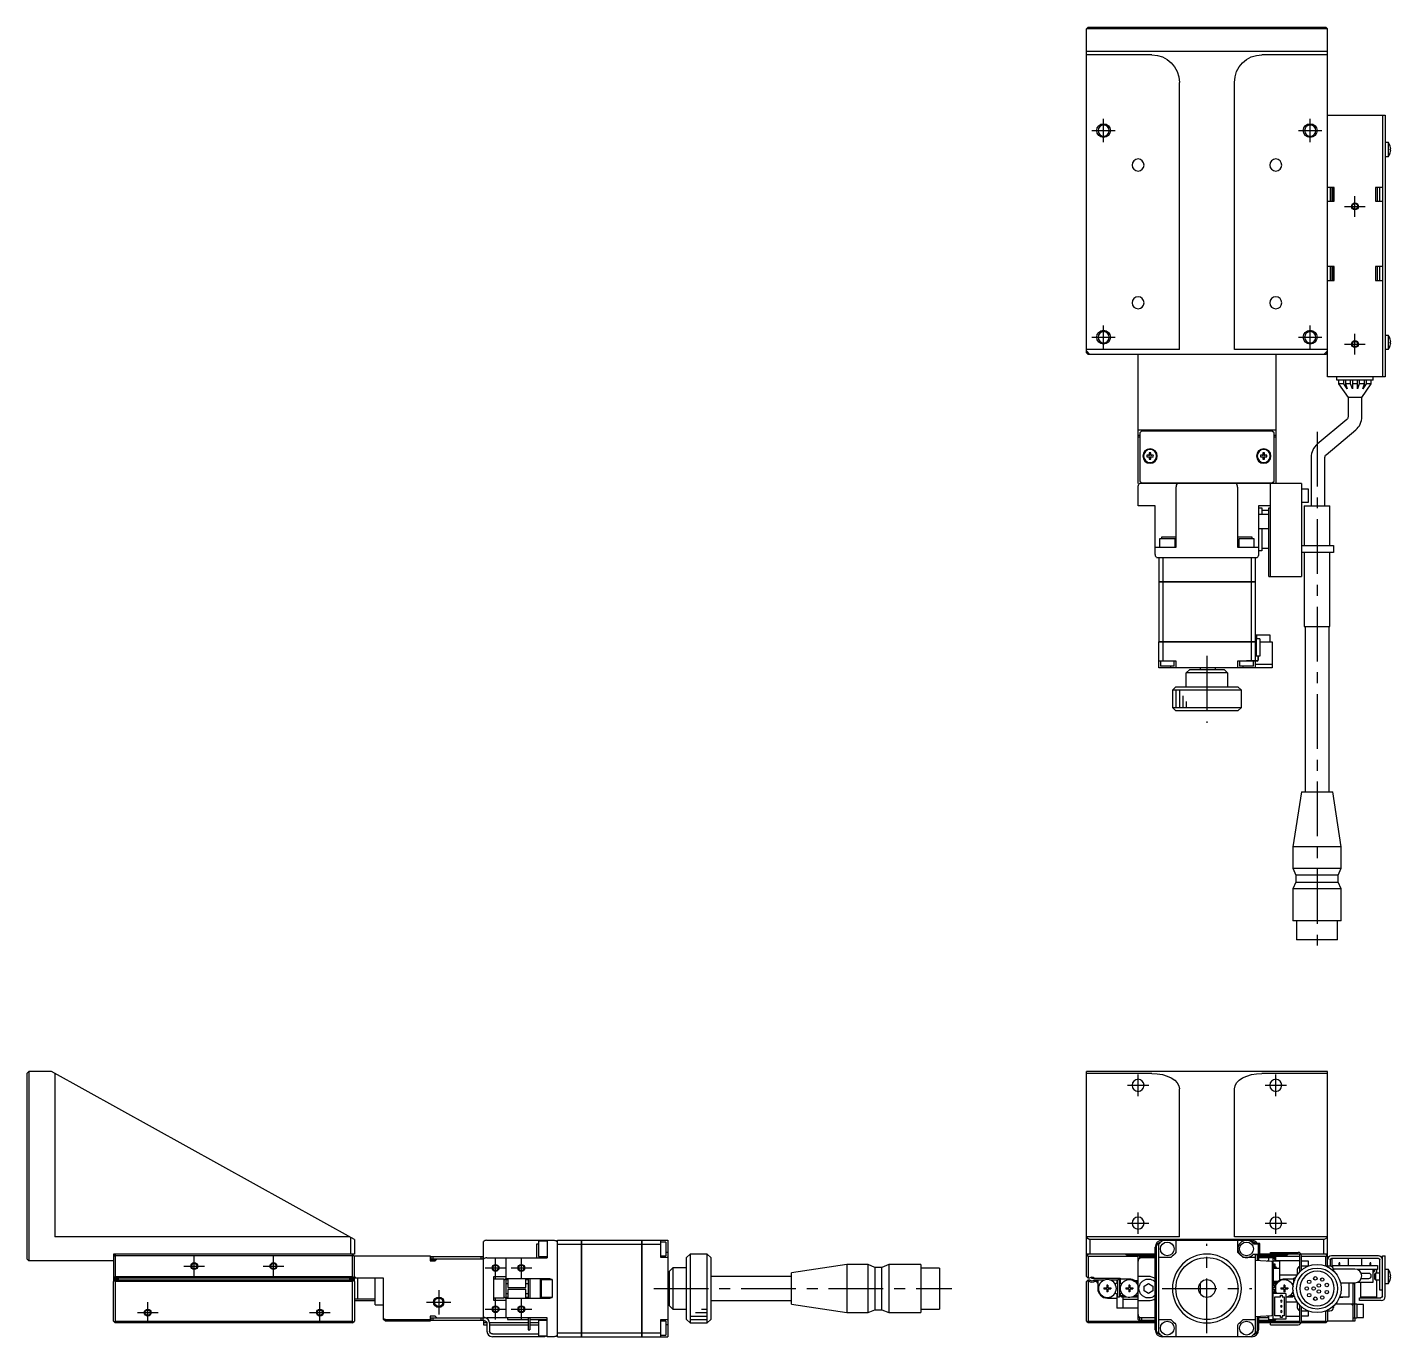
# Model space of a CAD drawing. Extents: x 0 to 822, y -8 to 699.
# Drawn here: x 0 to 396, y 318.3 to 698.5 of the extents above; entities that cross this region are included whole.
import ezdxf

# ---------------------------------------------------------------- set-up
doc = ezdxf.new("R2010")
doc.units = 0
doc.header["$LTSCALE"] = 0.5
doc.linetypes.add('CENTER', pattern=[50.8, 31.75, -6.35, 6.35, -6.35])
for name, color, linetype in [('MSM_CENTER', 1, 'CENTER'), ('MSM_CONTINUOUS', 7, 'CONTINUOUS'), ('MSM_NARROW', 5, 'CONTINUOUS')]:
    doc.layers.add(name, color=color, linetype=linetype)

msp = doc.modelspace()

# ---------------------------------------------------------------- linework, layer by layer
at = {"layer": 'MSM_CENTER'}
for p, q in [((312.62, 665.13), (312.62, 671.93)), ((372.62, 665.13), (372.62, 671.93)), ((309.22, 668.53), (316.02, 668.53)), ((369.22, 668.53), (376.02, 668.53)), ((385.62, 643.53), (385.62, 649.53)), ((382.62, 646.53), (388.62, 646.53)), ((312.62, 605.13), (312.62, 611.93)), ((372.62, 605.13), (372.62, 611.93)), ((309.22, 608.53), (316.02, 608.53)), ((369.22, 608.53), (376.02, 608.53)), ((382.62, 606.53), (388.62, 606.53)), ((385.62, 603.53), (385.62, 609.53)), ((374.62, 581.08), (374.62, 429.98)), ((342.62, 516.03), (342.62, 496.53)), ((322.62, 388.19), (322.62, 394.39)), ((362.62, 388.19), (362.62, 394.39)), ((319.52, 391.29), (325.72, 391.29)), ((359.52, 391.29), (365.72, 391.29)), ((322.62, 348.19), (322.62, 354.39)), ((362.62, 348.19), (362.62, 354.39)), ((319.52, 351.29), (325.72, 351.29)), ((359.52, 351.29), (365.72, 351.29)), ((342.62, 319.29), (342.62, 345.29)), ((48.5, 335.79), (48.5, 341.79)), ((71.5, 335.79), (71.5, 341.79)), ((136, 335.29), (136, 341.29)), ((143.5, 335.29), (143.5, 341.29)), ((45.5, 338.79), (51.5, 338.79)), ((68.5, 338.79), (74.5, 338.79)), ((133, 338.29), (139, 338.29)), ((140.5, 338.29), (146.5, 338.29)), ((119.5, 331.79), (119.5, 324.79)), ((136, 323.29), (136, 329.29)), ((143.5, 323.29), (143.5, 329.29)), ((181.95, 332.29), (268.55, 332.29)), ((329.62, 332.29), (355.62, 332.29)), ((32, 325.29), (38, 325.29)), ((35, 322.29), (35, 328.29)), ((82, 325.29), (88, 325.29)), ((85, 322.29), (85, 328.29)), ((116, 328.29), (123, 328.29)), ((133, 326.29), (139, 326.29)), ((140.5, 326.29), (146.5, 326.29))]:
    msp.add_line(p, q, dxfattribs=at)
at = {"layer": 'MSM_CONTINUOUS'}
for p, q in [((308.12, 698.53), (307.62, 698.03)), ((377.62, 698.03), (307.62, 698.03)), ((307.62, 604.03), (307.62, 698.03)), ((308.12, 698.53), (377.12, 698.53)), ((377.12, 698.53), (377.62, 698.03)), ((377.62, 597.03), (377.62, 698.03)), ((377.62, 691.53), (307.62, 691.53)), ((326.62, 690.53), (307.62, 690.53)), ((377.62, 690.53), (358.62, 690.53)), ((334.62, 604.93), (334.62, 682.53)), ((350.62, 604.93), (350.62, 682.53)), ((377.62, 673.03), (394.42, 673.03)), ((393.62, 673.03), (393.62, 597.03)), ((394.42, 673.03), (394.42, 597.03)), ((395.32, 665.03), (394.42, 665.03)), ((395.32, 661.03), (395.32, 665.03)), ((395.88, 663.96), (395.88, 663.98)), ((395.88, 663.23), (396.01, 663.23)), ((395.88, 662.83), (395.88, 663.23)), ((396.01, 662.83), (395.88, 662.83)), ((395.88, 662.08), (395.88, 662.1)), ((394.42, 661.03), (395.32, 661.03)), ((379.62, 652.03), (377.62, 652.03)), ((378.42, 652.03), (378.42, 651.08)), ((378.42, 651.08), (378.42, 648.03)), ((378.92, 652.03), (378.92, 648.03)), ((379.12, 652.03), (379.12, 648.03)), ((379.62, 648.03), (379.62, 652.03)), ((393.62, 652.03), (391.62, 652.03)), ((391.62, 652.03), (391.62, 648.03)), ((392.12, 648.03), (392.12, 652.03)), ((392.82, 648.03), (392.82, 652.03)), ((377.62, 648.03), (379.62, 648.03)), ((391.62, 648.03), (393.62, 648.03)), ((379.62, 629.03), (377.62, 629.03)), ((378.42, 629.03), (378.42, 628.08)), ((378.42, 628.08), (378.42, 625.03)), ((378.92, 629.03), (378.92, 625.03)), ((379.12, 629.03), (379.12, 625.03)), ((379.62, 625.03), (379.62, 629.03)), ((393.62, 629.03), (391.62, 629.03)), ((391.62, 629.03), (391.62, 625.03)), ((392.12, 625.03), (392.12, 629.03)), ((392.82, 625.03), (392.82, 629.03)), ((377.62, 625.03), (379.62, 625.03)), ((391.62, 625.03), (393.62, 625.03)), ((395.32, 609.03), (394.42, 609.03)), ((395.32, 605.03), (395.32, 609.03)), ((395.88, 607.96), (395.88, 607.98)), ((395.88, 607.23), (396.01, 607.23)), ((395.88, 606.83), (395.88, 607.23)), ((396.01, 606.83), (395.88, 606.83)), ((395.88, 606.08), (395.88, 606.1)), ((334.62, 604.93), (307.62, 604.93)), ((307.62, 604.53), (308.62, 603.53)), ((307.77, 603.88), (307.62, 604.03)), ((307.77, 603.88), (308.02, 604.13)), ((308.12, 603.53), (307.77, 603.88)), ((377.12, 603.53), (308.12, 603.53)), ((322.62, 566.03), (322.62, 603.53)), ((377.62, 604.93), (350.62, 604.93)), ((362.62, 603.53), (362.62, 566.03)), ((376.62, 603.53), (377.62, 604.53)), ((377.47, 603.88), (377.12, 603.53)), ((377.22, 604.13), (377.47, 603.88)), ((377.62, 604.03), (377.47, 603.88)), ((394.42, 605.03), (395.32, 605.03)), ((394.42, 597.03), (377.62, 597.03)), ((380.37, 596.03), (380.37, 597.03)), ((390.87, 596.03), (380.37, 596.03)), ((380.87, 596.03), (380.87, 595.03)), ((380.87, 595.03), (383.62, 591.03)), ((382.37, 595.03), (380.87, 595.03)), ((382.37, 595.03), (382.37, 596.03)), ((383.37, 593.57), (382.37, 595.03)), ((382.87, 596.03), (382.87, 595.03)), ((382.87, 595.03), (383.37, 593.57)), ((384.37, 595.03), (382.87, 595.03)), ((384.37, 595.03), (384.37, 596.03)), ((384.87, 593.57), (384.37, 595.03)), ((384.87, 596.03), (384.87, 593.57)), ((386.37, 595.03), (384.87, 595.03)), ((386.37, 593.57), (386.37, 596.03)), ((386.87, 595.03), (386.37, 593.57)), ((386.87, 596.03), (386.87, 595.03)), ((388.37, 595.03), (386.87, 595.03)), ((387.62, 591.03), (390.37, 595.03)), ((387.87, 593.57), (388.37, 595.03)), ((388.87, 595.03), (387.87, 593.57)), ((388.37, 595.03), (388.37, 596.03)), ((388.87, 596.03), (388.87, 595.03)), ((390.37, 595.03), (388.87, 595.03)), ((390.37, 595.03), (390.37, 596.03)), ((390.87, 596.03), (390.87, 597.03)), ((383.62, 591.03), (383.62, 585.43)), ((387.62, 591.03), (383.62, 591.03)), ((387.62, 585.43), (387.62, 591.03)), ((383.27, 584.66), (374.68, 577.46)), ((362.62, 581.53), (322.62, 581.53)), ((323.12, 580.03), (322.62, 580.03)), ((323.12, 579.53), (322.62, 579.53)), ((323.62, 581.23), (323.12, 580.73)), ((323.12, 580.73), (323.12, 566.73)), ((361.62, 581.23), (323.62, 581.23)), ((328.12, 581.23), (328.12, 581.53)), ((328.87, 581.53), (328.87, 581.23)), ((334.37, 581.23), (334.37, 581.53)), ((337.82, 581.53), (337.62, 581.33)), ((347.62, 581.33), (337.62, 581.33)), ((337.62, 581.33), (337.62, 581.23)), ((347.62, 581.33), (347.42, 581.53)), ((347.62, 581.23), (347.62, 581.33)), ((350.87, 581.53), (350.87, 581.23)), ((356.37, 581.23), (356.37, 581.53)), ((357.12, 581.53), (357.12, 581.23)), ((362.12, 580.73), (361.62, 581.23)), ((362.12, 566.73), (362.12, 580.73)), ((362.62, 580.03), (362.12, 580.03)), ((362.62, 579.53), (362.12, 579.53)), ((377.26, 574.4), (385.84, 581.6)), ((325.88, 574.27), (325.2, 574.27)), ((325.88, 574.95), (325.88, 574.27)), ((326.36, 574.27), (326.36, 574.95)), ((327.04, 574.27), (326.36, 574.27)), ((358.88, 574.27), (358.2, 574.27)), ((358.88, 574.95), (358.88, 574.27)), ((359.36, 574.27), (359.36, 574.95)), ((360.04, 574.27), (359.36, 574.27)), ((325.2, 573.79), (325.88, 573.79)), ((325.88, 573.79), (325.88, 573.11)), ((326.36, 573.11), (326.36, 573.79)), ((326.36, 573.79), (327.04, 573.79)), ((358.2, 573.79), (358.88, 573.79)), ((358.88, 573.79), (358.88, 573.11)), ((359.36, 573.11), (359.36, 573.79)), ((359.36, 573.79), (360.04, 573.79)), ((372.9, 573.63), (372.9, 559.53)), ((376.9, 559.53), (376.9, 573.63)), ((323.12, 566.73), (323.62, 566.23)), ((361.62, 566.23), (362.12, 566.73)), ((322.62, 559.53), (322.62, 565.03)), ((370.12, 566.03), (323, 566.03)), ((323.62, 566.23), (361.62, 566.23)), ((328.12, 566.23), (328.12, 566.03)), ((332.62, 566.23), (332.62, 566.03)), ((333.62, 566.23), (333.62, 566.03)), ((333.72, 547.53), (333.72, 565.03)), ((335.12, 566.23), (335.12, 566.03)), ((350.12, 566.03), (350.12, 566.23)), ((351.52, 565.03), (351.52, 547.53)), ((351.62, 566.23), (351.62, 566.03)), ((352.62, 566.03), (352.62, 566.23)), ((357.12, 566.03), (357.12, 566.23)), ((361.12, 539.03), (361.12, 566.03)), ((370.12, 566.03), (370.12, 539.03)), ((372.12, 564.43), (370.12, 564.43)), ((372.12, 560.63), (372.12, 564.43)), ((327.62, 559.53), (322.62, 559.53)), ((327.62, 545.53), (327.62, 559.53)), ((357.62, 559.53), (357.62, 545.53)), ((361.12, 559.53), (357.62, 559.53)), ((357.62, 559.03), (358.62, 559.03)), ((358.62, 559.03), (358.62, 557.03)), ((360.62, 539.03), (360.62, 559.03)), ((360.62, 559.03), (361.12, 559.03)), ((370.12, 560.63), (372.12, 560.63)), ((370.87, 559.53), (370.87, 548.03)), ((370.87, 559.53), (378.37, 559.53)), ((378.37, 548.03), (378.37, 559.53)), ((360.62, 557.03), (357.62, 557.03)), ((358.62, 558.28), (360.62, 558.28)), ((329.54, 550.03), (329.54, 550.53)), ((329.54, 550.53), (333.72, 550.53)), ((351.52, 550.53), (355.7, 550.53)), ((355.7, 550.53), (355.7, 550.03)), ((357.62, 553.03), (360.62, 553.03)), ((358.62, 553.03), (358.62, 546.53)), ((327.62, 547.53), (333.72, 547.53)), ((333.37, 550.03), (328.87, 550.03)), ((328.87, 550.03), (328.87, 547.53)), ((333.37, 547.53), (333.37, 550.03)), ((351.52, 547.53), (357.62, 547.53)), ((356.37, 550.03), (351.87, 550.03)), ((351.87, 550.03), (351.87, 547.53)), ((356.37, 547.53), (356.37, 550.03)), ((358.62, 546.53), (357.62, 546.53)), ((358.62, 547.28), (360.62, 547.28)), ((370.12, 548.03), (379.37, 548.03)), ((379.37, 548.03), (379.37, 546.03)), ((328, 544.53), (357.24, 544.53)), ((328.62, 544.53), (328.62, 537.54)), ((329.78, 544.53), (329.78, 537.54)), ((355.47, 544.53), (355.47, 537.54)), ((356.62, 544.53), (356.62, 537.54)), ((379.37, 546.03), (370.12, 546.03)), ((370.87, 546.03), (370.87, 524.53)), ((378.37, 524.53), (378.37, 546.03)), ((360.62, 539.03), (370.12, 539.03)), ((328.62, 537.54), (356.62, 537.54)), ((328.62, 537.53), (328.62, 520.04)), ((356.62, 537.53), (328.62, 537.53)), ((328.63, 537.53), (328.63, 537.54)), ((329.78, 537.53), (329.78, 537.54)), ((329.78, 537.53), (329.78, 520.04)), ((355.46, 537.53), (355.46, 537.54)), ((355.47, 537.53), (355.47, 520.04)), ((356.61, 537.53), (356.61, 537.54)), ((356.62, 537.53), (356.62, 520.04)), ((370.87, 524.53), (378.37, 524.53)), ((371.12, 524.53), (371.12, 476.53)), ((378.12, 476.53), (378.12, 524.53)), ((328.62, 520.04), (356.92, 520.04)), ((356.92, 520.03), (328.62, 520.03)), ((328.62, 512.53), (328.62, 520.03)), ((328.63, 520.03), (328.63, 520.04)), ((329.78, 520.03), (329.78, 520.04)), ((329.78, 520.03), (329.78, 514.53)), ((355.46, 520.03), (355.46, 520.04)), ((355.47, 520.03), (355.47, 514.53)), ((356.61, 520.03), (356.61, 520.04)), ((361.02, 522.03), (356.62, 522.03)), ((356.62, 520.03), (356.62, 514.53)), ((356.92, 520.93), (356.92, 515.93)), ((358.02, 520.93), (356.92, 520.93)), ((357.12, 520.93), (357.12, 522.03)), ((358.02, 520.93), (358.02, 515.93)), ((358.02, 520.04), (360.62, 520.04)), ((358.02, 520.03), (361.62, 520.03)), ((360.62, 520.04), (360.62, 520.03)), ((361.02, 520.03), (361.02, 522.03)), ((361.62, 520.03), (361.62, 513.54)), ((358.02, 515.93), (356.92, 515.93)), ((357.42, 515.93), (357.42, 514.73)), ((357.52, 515.93), (357.52, 514.73)), ((328.62, 514.53), (333.62, 514.53)), ((361.62, 512.53), (328.62, 512.53)), ((329.12, 514.53), (329.12, 513.03)), ((333.12, 513.03), (329.12, 513.03)), ((332.12, 512.53), (332.12, 513.03)), ((333.12, 513.03), (333.12, 514.53)), ((333.62, 514.53), (333.62, 512.53)), ((337.62, 512.03), (336.62, 511.03)), ((336.62, 507.03), (336.62, 511.03)), ((348.62, 511.03), (336.62, 511.03)), ((337.62, 512.03), (347.62, 512.03)), ((340.62, 512.53), (340.62, 512.03)), ((345.12, 512.03), (345.12, 512.53)), ((348.62, 511.03), (347.62, 512.03)), ((348.62, 511.03), (348.62, 507.03)), ((351.62, 514.53), (354.12, 514.53)), ((351.62, 512.53), (351.62, 514.53)), ((357.22, 514.43), (351.62, 514.43)), ((352.12, 514.43), (352.12, 513.03)), ((356.12, 513.03), (352.12, 513.03)), ((353.12, 512.53), (353.12, 513.03)), ((354.12, 514.53), (355.47, 514.53)), ((356.62, 514.53), (354.12, 514.53)), ((356.12, 513.03), (356.12, 514.53)), ((356.48, 514.53), (356.12, 514.53)), ((357.22, 514.53), (356.48, 514.53)), ((356.62, 514.43), (356.62, 512.53)), ((356.62, 513.54), (361.62, 513.54)), ((361.62, 513.53), (356.62, 513.53)), ((361.61, 513.53), (361.61, 513.54)), ((361.62, 513.53), (361.62, 512.53)), ((333.62, 507.03), (332.62, 506.03)), ((333.62, 507.03), (351.62, 507.03)), ((352.62, 506.03), (351.62, 507.03)), ((352.62, 506.03), (332.62, 506.03)), ((332.62, 506.03), (332.62, 501.03)), ((352.62, 501.03), (352.62, 506.03)), ((332.62, 501.03), (352.62, 501.03)), ((332.62, 501.03), (333.62, 500.03)), ((351.62, 500.03), (333.62, 500.03)), ((351.62, 500.03), (352.62, 501.03)), ((370.05, 476.53), (367.62, 460.53)), ((370.05, 476.53), (379.19, 476.53)), ((381.62, 460.53), (379.19, 476.53)), ((367.62, 460.53), (367.62, 454.33)), ((381.62, 460.53), (367.62, 460.53)), ((381.62, 454.33), (381.62, 460.53)), ((367.62, 454.33), (368.47, 452.33)), ((367.62, 454.33), (381.62, 454.33)), ((368.47, 452.33), (368.47, 450.33)), ((380.77, 452.33), (368.47, 452.33)), ((380.77, 452.33), (381.62, 454.33)), ((380.77, 450.33), (380.77, 452.33)), ((368.47, 450.33), (367.62, 448.33)), ((367.62, 448.33), (367.62, 439.03)), ((381.62, 448.33), (367.62, 448.33)), ((368.47, 450.33), (380.77, 450.33)), ((381.62, 448.33), (380.77, 450.33)), ((381.62, 439.03), (381.62, 448.33)), ((381.62, 439.03), (367.62, 439.03)), ((368.67, 439.03), (368.67, 433.53)), ((380.57, 433.53), (380.57, 439.03)), ((380.57, 433.53), (368.67, 433.53)), ((0, 394.79), (0.5, 395.29)), ((0, 340.79), (0, 394.79)), ((0.5, 395.29), (0.5, 340.29)), ((7, 395.29), (0.5, 395.29)), ((95, 346.51), (7, 395.29)), ((8, 394.74), (8, 347.29)), ((377.62, 395.29), (307.62, 395.29)), ((307.62, 335.79), (307.62, 395.29)), ((326.62, 394.74), (307.62, 394.74)), ((326.62, 394.74), (328.18, 394.65)), ((328.18, 394.65), (329.68, 394.4)), ((329.68, 394.4), (331.07, 393.99)), ((331.07, 393.99), (332.28, 393.44)), ((332.28, 393.44), (333.27, 392.77)), ((333.27, 392.77), (334.01, 392)), ((351.23, 392), (351.97, 392.77)), ((351.97, 392.77), (352.97, 393.44)), ((352.97, 393.44), (354.18, 393.99)), ((354.18, 393.99), (355.56, 394.4)), ((355.56, 394.4), (357.06, 394.65)), ((357.06, 394.65), (358.62, 394.74)), ((377.62, 394.74), (358.62, 394.74)), ((377.62, 338.79), (377.62, 395.29)), ((334.01, 392), (334.47, 391.17)), ((334.47, 391.17), (334.62, 390.3)), ((334.62, 347.29), (334.62, 390.3)), ((350.62, 390.3), (350.78, 391.17)), ((350.62, 347.29), (350.62, 390.3)), ((350.78, 391.17), (351.23, 392)), ((93.59, 347.29), (8, 347.29)), ((94, 342.29), (94, 347.07)), ((95, 346.51), (95, 342.29)), ((132.5, 340.81), (132.5, 345.91)), ((133.5, 346.29), (153, 346.29)), ((148, 345.24), (148.5, 345.24)), ((148, 341.19), (148, 345.24)), ((148.5, 346.04), (148.5, 341.54)), ((151, 346.04), (148.5, 346.04)), ((151, 346.29), (151, 341.19)), ((154, 346.29), (160.99, 346.29)), ((154, 318.29), (154, 346.29)), ((154, 345.14), (160.99, 345.14)), ((160.99, 318.29), (160.99, 346.29)), ((161, 346.28), (160.99, 346.28)), ((161, 345.13), (160.99, 345.13)), ((161, 346.29), (178.49, 346.29)), ((161, 346.29), (161, 318.29)), ((161, 345.14), (178.49, 345.14)), ((178.49, 318.29), (178.49, 346.29)), ((178.5, 346.28), (178.49, 346.28)), ((178.5, 345.13), (178.49, 345.13)), ((178.5, 346.29), (186, 346.29)), ((178.5, 346.29), (178.5, 318.29)), ((178.5, 345.14), (184, 345.14)), ((184, 341.29), (184, 346.29)), ((185.5, 345.79), (184, 345.79)), ((185.5, 345.79), (185.5, 341.79)), ((186, 346.29), (186, 318.29)), ((334.62, 347.29), (307.62, 347.29)), ((307.62, 347.07), (308.62, 346.51)), ((308.62, 346.51), (308.62, 342.29)), ((376.62, 346.51), (308.62, 346.51)), ((328.62, 319.45), (328.62, 345.14)), ((329.62, 346.29), (355.62, 346.29)), ((333.62, 346.29), (333.62, 342.79)), ((377.62, 347.29), (350.62, 347.29)), ((351.62, 342.79), (351.62, 346.29)), ((356.12, 345.29), (357.52, 345.29)), ((356.92, 345.39), (356.92, 345.29)), ((358.02, 345.39), (356.92, 345.39)), ((357.52, 345.29), (357.52, 342.29)), ((358.02, 342.19), (358.02, 345.39)), ((376.62, 346.51), (377.62, 347.07)), ((376.62, 342.29), (376.62, 346.51)), ((0.5, 340.29), (0, 340.79)), ((25, 342.29), (25, 334.59)), ((95, 342.29), (25, 342.29)), ((25.35, 341.94), (25, 341.59)), ((25.7, 342.29), (25.35, 341.94)), ((25.5, 341.79), (25.35, 341.94)), ((25.5, 341.79), (25.5, 335.79)), ((94.5, 341.79), (25.5, 341.79)), ((94.65, 341.94), (94.3, 342.29)), ((94.65, 341.94), (94.5, 341.79)), ((94.5, 335.79), (94.5, 341.79)), ((95, 341.59), (94.65, 341.94)), ((94.8, 341.79), (117, 341.79)), ((95, 334.59), (95, 341.79)), ((117, 341.79), (117, 340.29)), ((117.3, 340.79), (117.3, 341.59)), ((117.3, 341.59), (132.3, 341.59)), ((132.5, 340.79), (117.3, 340.79)), ((117.8, 341.59), (117.8, 340.79)), ((119, 340.79), (118.5, 340.29)), ((131.8, 340.79), (131.8, 341.59)), ((132.3, 341.59), (132.3, 340.79)), ((132.5, 323.79), (132.5, 340.79)), ((133.5, 341.19), (151, 341.19)), ((139, 341.19), (139, 335.16)), ((148.5, 341.54), (151, 341.54)), ((184, 341.79), (185.5, 341.79)), ((186, 341.29), (184, 341.29)), ((186, 342.79), (185.5, 342.79)), ((192.5, 342.29), (191.5, 341.29)), ((191.5, 323.29), (191.5, 341.29)), ((192.5, 342.29), (192.5, 322.29)), ((197.5, 342.29), (192.5, 342.29)), ((197.5, 322.29), (197.5, 342.29)), ((198.5, 341.29), (197.5, 342.29)), ((198.5, 341.29), (198.5, 323.29)), ((327.62, 342.29), (307.62, 342.29)), ((307.77, 341.94), (307.62, 341.79)), ((307.77, 341.94), (308.12, 342.29)), ((308.12, 341.59), (307.77, 341.94)), ((322.62, 341.59), (308.12, 341.59)), ((308.12, 341.59), (308.12, 335.29)), ((319.12, 342.29), (319.47, 341.94)), ((319.47, 341.94), (327.62, 341.94)), ((327.62, 341.79), (322.62, 341.79)), ((322.62, 323.29), (322.62, 341.79)), ((322.82, 340.79), (322.62, 340.79)), ((323.12, 341.06), (323.12, 341.59)), ((323.12, 341.59), (327.62, 341.59)), ((323.62, 341.59), (323.62, 341.19)), ((327.62, 341.19), (323.62, 341.19)), ((327.62, 320.29), (327.62, 344.29)), ((328, 320.29), (328, 344.29)), ((332.12, 341.29), (328.62, 341.29)), ((356.62, 341.29), (353.12, 341.29)), ((356.12, 342.29), (357.52, 342.29)), ((356.62, 342.29), (356.62, 319.45)), ((356.92, 342.29), (356.92, 342.19)), ((356.92, 342.19), (358.02, 342.19)), ((357.24, 342.19), (357.24, 340.5)), ((357.62, 342.19), (357.62, 340.47)), ((357.62, 341.94), (365.77, 341.94)), ((362.62, 341.79), (357.62, 341.79)), ((357.62, 341.59), (362.12, 341.59)), ((360.62, 341.19), (357.62, 341.19)), ((361.12, 342.29), (358.02, 342.29)), ((360.62, 340.26), (360.62, 341.29)), ((360.62, 341.29), (361.82, 341.29)), ((361.12, 342.79), (369.12, 342.79)), ((361.12, 342.29), (361.12, 342.79)), ((369.42, 342.29), (361.12, 342.29)), ((361.62, 341.29), (361.62, 341.59)), ((361.82, 323.29), (361.82, 341.29)), ((362.12, 341.59), (362.12, 341.06)), ((362.62, 340.79), (362.42, 340.79)), ((362.62, 340.29), (362.62, 341.79)), ((369.62, 341.59), (362.62, 341.59)), ((365.77, 341.94), (366.12, 342.29)), ((369.62, 337.19), (369.62, 342.09)), ((377.62, 342.29), (369.99, 342.29)), ((370.12, 337.65), (370.12, 341.79)), ((377.12, 341.59), (370.12, 341.59)), ((377.12, 342.29), (377.47, 341.94)), ((377.47, 341.94), (377.12, 341.59)), ((377.12, 338.83), (377.12, 341.59)), ((377.62, 341.79), (377.47, 341.94)), ((378.42, 340.59), (378.42, 338.79)), ((378.92, 340.79), (378.48, 340.79)), ((392.42, 341.79), (378.82, 341.79)), ((392.42, 340.99), (378.82, 340.99)), ((378.92, 340.79), (378.92, 338.63)), ((383.62, 340.99), (383.62, 338.99)), ((387.62, 338.99), (387.62, 340.99)), ((392.82, 331.79), (392.82, 340.59)), ((393.62, 330.09), (393.62, 341.79)), ((393.62, 341.79), (394.42, 341.79)), ((394.42, 329.99), (394.42, 341.79)), ((25, 340.29), (0.5, 340.29)), ((118.75, 340.54), (117, 340.54)), ((117, 340.29), (118.5, 340.29)), ((186.5, 337.29), (187.5, 338.29)), ((186.5, 327.29), (186.5, 337.29)), ((187.5, 338.29), (187.5, 326.29)), ((191.5, 338.29), (187.5, 338.29)), ((238, 339.29), (222, 336.86)), ((222, 327.72), (222, 336.86)), ((238, 339.29), (238, 325.29)), ((244.2, 339.29), (238, 339.29)), ((244.2, 325.29), (244.2, 339.29)), ((246.2, 338.44), (244.2, 339.29)), ((246.2, 338.44), (246.2, 326.14)), ((248.2, 338.44), (246.2, 338.44)), ((250.2, 339.29), (248.2, 338.44)), ((248.2, 326.14), (248.2, 338.44)), ((250.2, 339.29), (250.2, 325.29)), ((259.5, 339.29), (250.2, 339.29)), ((259.5, 339.29), (259.5, 325.29)), ((265, 338.24), (259.5, 338.24)), ((265, 338.24), (265, 326.34)), ((356.62, 340.54), (361.34, 340.21)), ((360.62, 340.29), (360.2, 340.29)), ((361.62, 339.91), (361.62, 324.67)), ((363.82, 340.19), (361.82, 340.19)), ((361.82, 339.47), (362.37, 339.47)), ((361.82, 339.24), (362.05, 339.24)), ((361.82, 338.99), (362.05, 338.99)), ((361.82, 338.93), (362.05, 338.93)), ((361.82, 338.51), (361.91, 338.51)), ((361.92, 334.39), (361.92, 338.09)), ((362.02, 338.19), (363.6, 338.19)), ((362.05, 338.73), (362.05, 339.24)), ((362.15, 338.63), (362.48, 338.63)), ((362.48, 338.4), (362.15, 338.4)), ((362.37, 339.47), (362.37, 338.63)), ((362.37, 338.4), (362.37, 338.19)), ((362.58, 338.19), (362.58, 338.3)), ((369.62, 340.29), (362.62, 340.29)), ((362.81, 338.19), (362.81, 338.3)), ((363.7, 338.09), (363.7, 334.71)), ((363.82, 336.39), (363.82, 340.19)), ((368.87, 337.79), (368.87, 336.28)), ((372.12, 340.19), (370.12, 340.19)), ((372.02, 338.79), (370.12, 338.79)), ((370.12, 337.79), (370.29, 337.79)), ((372.12, 338.83), (372.12, 340.19)), ((378.37, 338.79), (377.22, 338.79)), ((379.12, 338.99), (379.12, 338.45)), ((379.12, 338.99), (392.12, 338.99)), ((385.62, 337.94), (379.36, 337.94)), ((379.37, 337.79), (379.37, 337.43)), ((381.25, 339.79), (381, 339.79)), ((381, 338.99), (381, 339.79)), ((381.25, 338.99), (381.25, 339.79)), ((392.12, 337.79), (386.38, 337.79)), ((389.62, 336.69), (387.48, 336.69)), ((390, 338.99), (390, 339.79)), ((390.25, 339.79), (390, 339.79)), ((390.25, 338.99), (390.25, 339.79)), ((390.87, 334.09), (390.87, 337.79)), ((391.1, 336.99), (390.87, 336.99)), ((391.1, 337.79), (391.1, 336.99)), ((391.33, 337.24), (391.1, 337.24)), ((391.33, 337.79), (391.33, 337.24)), ((391.62, 336.79), (391.42, 336.59)), ((392.82, 336.79), (391.62, 336.79)), ((391.62, 336.79), (391.62, 334.79)), ((391.87, 337.79), (391.87, 336.79)), ((392.12, 338.99), (392.12, 337.79)), ((395.32, 337.79), (394.42, 337.79)), ((395.32, 333.79), (395.32, 337.79)), ((395.88, 336.72), (395.88, 336.74)), ((25, 335.29), (25.5, 335.79)), ((103.5, 335.29), (25, 335.29)), ((25, 335.09), (26.4, 335.09)), ((25.5, 334.79), (25, 334.29)), ((25.1, 334.49), (25, 334.59)), ((25, 322.79), (25, 334.29)), ((25.1, 334.39), (25.1, 334.59)), ((25.5, 334.29), (25.25, 334.54)), ((26.1, 334.89), (25.4, 334.89)), ((25.5, 335.79), (94.5, 335.79)), ((25.5, 334.79), (94.5, 334.79)), ((94.5, 334.29), (25.5, 334.29)), ((25.5, 334.29), (25.5, 322.79)), ((26.4, 335.09), (26.4, 334.79)), ((95, 335.09), (93.6, 335.09)), ((93.6, 335.09), (93.6, 334.79)), ((94.6, 334.89), (93.9, 334.89)), ((94.5, 335.79), (95, 335.29)), ((95, 334.29), (94.5, 334.79)), ((94.75, 334.54), (94.5, 334.29)), ((94.5, 322.79), (94.5, 334.29)), ((95, 334.59), (94.9, 334.49)), ((94.9, 334.59), (94.9, 334.39)), ((95.5, 335.29), (95, 335.79)), ((95, 334.29), (95, 322.79)), ((96, 329.29), (96, 335.29)), ((101, 327.54), (101, 335.29)), ((103.5, 323.29), (103.5, 335.29)), ((135.5, 335.79), (139, 335.79)), ((135.5, 328.79), (135.5, 335.79)), ((138.5, 335.04), (135.5, 335.04)), ((138.5, 329.54), (138.5, 335.04)), ((139, 335.16), (139.09, 335.16)), ((139.01, 335.14), (139.09, 335.16)), ((139.1, 329.42), (139.1, 335.17)), ((139.6, 334.79), (139.1, 334.79)), ((139.1, 333.79), (139.6, 333.79)), ((139.3, 335.19), (151.7, 335.19)), ((139.5, 335.19), (139.5, 334.79)), ((139.6, 335.19), (139.6, 332.54)), ((144.8, 332.54), (144.8, 335.19)), ((145.5, 334.79), (144.8, 334.79)), ((144.8, 333.79), (145.5, 333.79)), ((145.5, 335.19), (145.5, 329.39)), ((146, 335.19), (146, 329.39)), ((149.1, 329.39), (149.1, 335.19)), ((149.3, 335.19), (149.3, 329.39)), ((152.39, 334.79), (149.3, 334.79)), ((152.5, 334.39), (152.5, 330.19)), ((186.5, 335.79), (186, 335.79)), ((186.5, 334.79), (186, 334.79)), ((186, 333.79), (186.5, 333.79)), ((222, 335.79), (198.5, 335.79)), ((307.62, 335.79), (308.12, 335.29)), ((307.87, 334.54), (307.62, 334.29)), ((307.62, 322.79), (307.62, 334.29)), ((307.87, 334.54), (308.12, 334.79)), ((308.12, 334.29), (307.87, 334.54)), ((308.56, 335.29), (308.12, 335.29)), ((308.12, 334.79), (308.56, 334.79)), ((308.39, 334.29), (308.12, 334.29)), ((308.12, 334.29), (308.12, 322.79)), ((308.39, 334.29), (308.56, 334.79)), ((309.12, 335.54), (309.12, 335.29)), ((309.12, 335.29), (317.42, 335.29)), ((310.05, 334.29), (309.88, 334.79)), ((309.88, 334.79), (313.01, 334.79)), ((310.42, 334.29), (310.05, 334.29)), ((310.92, 334.64), (310.42, 334.29)), ((310.42, 334.29), (310.92, 333.79)), ((310.92, 334.79), (310.92, 332.29)), ((313.87, 333.29), (313.58, 333.29)), ((313.58, 333.29), (313.58, 332.5)), ((313.58, 332.76), (313.87, 332.76)), ((313.87, 333.29), (313.87, 332.5)), ((314.44, 334.79), (316.42, 334.79)), ((316.42, 333.84), (316.16, 333.69)), ((316.42, 334.79), (316.42, 333.84)), ((316.62, 334.79), (316.62, 329.79)), ((317.22, 334.79), (316.62, 334.79)), ((317.22, 334.79), (317.22, 329.79)), ((317.42, 335.29), (317.42, 333.84)), ((317.42, 335.09), (320.12, 335.09)), ((317.42, 333.84), (317.65, 333.71)), ((320.27, 333.29), (319.98, 333.29)), ((319.98, 333.29), (319.98, 332.5)), ((319.98, 332.76), (320.27, 332.76)), ((320.27, 333.29), (320.27, 332.5)), ((321.72, 334.59), (322.62, 334.59)), ((322.62, 334.09), (322.27, 334.09)), ((325.62, 335.79), (322.62, 335.79)), ((324.37, 333.01), (325.62, 333.73)), ((324.37, 331.57), (324.37, 333.01)), ((325.62, 333.73), (326.87, 333.01)), ((326.87, 333.01), (326.87, 331.57)), ((340.62, 333.79), (340.62, 330.79)), ((361.82, 336.51), (361.92, 336.51)), ((361.82, 336.39), (361.92, 336.39)), ((361.82, 335.79), (361.92, 335.79)), ((361.82, 334.98), (361.92, 334.98)), ((361.82, 333.79), (361.82, 333.79)), ((362.05, 333.56), (361.82, 333.56)), ((362.05, 333.49), (361.82, 333.49)), ((362.05, 333.24), (361.82, 333.24)), ((363.28, 334.29), (362.02, 334.29)), ((362.05, 333.24), (362.05, 333.75)), ((362.05, 333.29), (362.62, 333.29)), ((362.06, 333.79), (362.62, 333.79)), ((362.48, 334.08), (362.15, 334.08)), ((362.15, 333.85), (362.48, 333.85)), ((362.25, 334.29), (362.25, 334.08)), ((362.25, 333.85), (362.25, 333.79)), ((362.25, 333.29), (362.25, 332.54)), ((362.37, 334.29), (362.37, 334.08)), ((362.37, 333.85), (362.37, 333.79)), ((362.37, 333.29), (362.37, 332.54)), ((362.58, 334.18), (362.58, 334.29)), ((362.62, 330.87), (362.62, 333.88)), ((362.98, 334.09), (362.8, 334.09)), ((362.81, 334.18), (362.81, 334.29)), ((363.67, 334.64), (363.35, 334.32)), ((363.7, 336.39), (363.82, 336.39)), ((363.7, 336.29), (368.87, 336.29)), ((365.27, 333.29), (364.98, 333.29)), ((364.98, 333.29), (364.98, 332.5)), ((364.98, 332.76), (365.27, 332.76)), ((365.12, 335.09), (367.82, 335.09)), ((365.27, 333.29), (365.27, 332.5)), ((367.79, 333.82), (367.6, 333.71)), ((367.82, 333.95), (367.82, 335.29)), ((368.3, 335.29), (367.82, 335.29)), ((368.08, 334.79), (368.02, 334.79)), ((368.02, 334.79), (368.02, 334.62)), ((381.43, 333.94), (385.62, 333.94)), ((383.87, 333.94), (383.87, 329.79)), ((385.12, 333.79), (385.62, 333.79)), ((385.12, 322.79), (385.12, 333.79)), ((385.62, 323.79), (385.62, 333.79)), ((386.38, 334.09), (390.87, 334.09)), ((387.37, 329.79), (387.37, 334.09)), ((387.48, 335.19), (389.62, 335.19)), ((391.42, 334.99), (391.42, 336.59)), ((391.42, 334.99), (391.62, 334.79)), ((391.62, 334.79), (392.82, 334.79)), ((391.87, 334.79), (391.87, 329.79)), ((394.42, 333.79), (395.32, 333.79)), ((395.88, 335.59), (395.88, 335.99)), ((395.88, 335.99), (396.01, 335.99)), ((396.01, 335.59), (395.88, 335.59)), ((395.88, 334.84), (395.88, 334.86)), ((95, 329.29), (101, 329.29)), ((95, 328.79), (101, 328.79)), ((135.5, 329.54), (138.5, 329.54)), ((139, 328.79), (135.5, 328.79)), ((139, 329.42), (139, 323.79)), ((139, 329.42), (139.09, 329.42)), ((139.09, 329.42), (139.01, 329.45)), ((139.6, 330.79), (139.1, 330.79)), ((139.1, 329.79), (139.6, 329.79)), ((151.7, 329.39), (139.3, 329.39)), ((139.5, 329.79), (139.5, 329.39)), ((139.6, 332.54), (144.8, 332.54)), ((139.6, 332.04), (139.6, 329.39)), ((144.8, 332.04), (139.6, 332.04)), ((144.8, 329.39), (144.8, 332.04)), ((145.5, 330.79), (144.8, 330.79)), ((144.8, 329.79), (145.5, 329.79)), ((149.3, 329.79), (152.39, 329.79)), ((186.5, 330.79), (186, 330.79)), ((186, 329.79), (186.5, 329.79)), ((186, 328.79), (186.5, 328.79)), ((198.5, 328.79), (222, 328.79)), ((312.72, 332.44), (313.52, 332.44)), ((312.72, 332.44), (312.72, 332.15)), ((312.72, 332.15), (313.52, 332.15)), ((313.25, 332.44), (313.25, 332.15)), ((313.58, 332.09), (313.58, 331.29)), ((313.58, 331.82), (313.87, 331.82)), ((313.87, 331.29), (313.58, 331.29)), ((313.72, 329.49), (316.42, 329.49)), ((313.87, 332.09), (313.87, 331.29)), ((313.93, 332.44), (314.72, 332.44)), ((313.93, 332.15), (314.72, 332.15)), ((314.19, 332.15), (314.19, 332.44)), ((314.72, 332.44), (314.72, 332.15)), ((316.16, 330.89), (316.42, 330.74)), ((316.42, 330.74), (316.42, 326.59)), ((317.22, 329.79), (316.62, 329.79)), ((317.42, 330.74), (317.65, 330.87)), ((317.42, 330.74), (317.42, 330.29)), ((317.42, 330.29), (317.92, 329.79)), ((317.42, 330.29), (318.46, 330.29)), ((319.41, 329.79), (317.92, 329.79)), ((318.17, 329.79), (318.17, 326.59)), ((322.62, 329.09), (318.17, 329.09)), ((319.12, 332.44), (319.92, 332.44)), ((319.12, 332.44), (319.12, 332.15)), ((319.12, 332.15), (319.92, 332.15)), ((319.65, 332.44), (319.65, 332.15)), ((319.98, 332.09), (319.98, 331.29)), ((319.98, 331.82), (320.27, 331.82)), ((320.27, 331.29), (319.98, 331.29)), ((320.27, 332.09), (320.27, 331.29)), ((320.33, 332.44), (321.12, 332.44)), ((320.33, 332.15), (321.12, 332.15)), ((320.59, 332.15), (320.59, 332.44)), ((322.62, 329.79), (320.84, 329.79)), ((321.12, 332.44), (321.12, 332.15)), ((321.78, 330.29), (322.62, 330.29)), ((322.42, 329.79), (322.62, 329.99)), ((322.62, 328.79), (325.62, 328.79)), ((325.62, 330.85), (324.37, 331.57)), ((326.87, 331.57), (325.62, 330.85)), ((361.82, 332.54), (362.62, 332.54)), ((361.82, 332.04), (362.62, 332.04)), ((361.82, 331.29), (362.62, 331.29)), ((365.52, 330.87), (361.82, 330.87)), ((362.25, 332.04), (362.25, 331.29)), ((362.32, 324.37), (362.32, 329.87)), ((362.32, 329.87), (363.97, 329.87)), ((362.37, 332.04), (362.37, 331.29)), ((363.97, 330.37), (364.47, 330.37)), ((363.97, 329.87), (363.97, 330.37)), ((364.12, 332.44), (364.92, 332.44)), ((364.12, 332.44), (364.12, 332.15)), ((364.12, 332.15), (364.92, 332.15)), ((364.47, 330.37), (364.47, 329.87)), ((364.47, 329.87), (365.02, 329.87)), ((364.65, 332.44), (364.65, 332.15)), ((364.98, 332.09), (364.98, 331.29)), ((364.98, 331.82), (365.27, 331.82)), ((365.27, 331.29), (364.98, 331.29)), ((365.02, 329.87), (365.02, 324.37)), ((365.27, 332.09), (365.27, 331.29)), ((365.33, 332.44), (366.12, 332.44)), ((365.33, 332.15), (366.12, 332.15)), ((365.52, 330.87), (365.52, 323.37)), ((365.59, 332.15), (365.59, 332.44)), ((367.32, 329.79), (365.84, 329.79)), ((366.12, 332.44), (366.12, 332.15)), ((366.78, 330.29), (367.82, 330.29)), ((367.32, 329.79), (367.82, 330.29)), ((367.79, 330.76), (367.6, 330.87)), ((367.82, 330.29), (367.82, 330.63)), ((368.02, 329.96), (368.02, 329.79)), ((368.08, 329.79), (368.02, 329.79)), ((381.17, 329.82), (381.17, 329.79)), ((381.17, 329.79), (382.07, 329.79)), ((381.2, 329.89), (382.87, 329.89)), ((381.55, 329.89), (381.55, 329.79)), ((381.7, 329.89), (381.7, 329.79)), ((382.07, 329.89), (382.07, 329.79)), ((382.87, 329.79), (382.87, 329.89)), ((383.87, 329.79), (382.87, 329.79)), ((386.92, 329.59), (393.12, 329.59)), ((386.92, 328.79), (386.92, 329.59)), ((393.22, 328.79), (386.92, 328.79)), ((391.87, 329.79), (387.37, 329.79)), ((393.62, 331.79), (392.82, 331.79)), ((101, 327.54), (103.5, 327.54)), ((187.5, 326.29), (186.5, 327.29)), ((187.5, 326.29), (191.5, 326.29)), ((222, 327.72), (238, 325.29)), ((238, 325.29), (244.2, 325.29)), ((244.2, 325.29), (246.2, 326.14)), ((246.2, 326.14), (248.2, 326.14)), ((248.2, 326.14), (250.2, 325.29)), ((250.2, 325.29), (259.5, 325.29)), ((259.5, 326.34), (265, 326.34)), ((322.62, 326.59), (316.42, 326.59)), ((368.87, 328.29), (365.52, 328.29)), ((368.82, 328.37), (368.82, 328.29)), ((368.87, 328.3), (368.87, 326.79)), ((369.62, 322.49), (369.62, 327.39)), ((370.12, 322.79), (370.12, 326.93)), ((370.29, 326.79), (370.12, 326.79)), ((370.12, 325.79), (372.02, 325.79)), ((372.12, 324.39), (372.12, 325.75)), ((377.12, 322.79), (377.12, 325.75)), ((377.22, 325.79), (378.37, 325.79)), ((377.62, 325.79), (377.62, 322.79)), ((379.37, 327.15), (379.37, 326.79)), ((386.12, 327.79), (379.98, 327.79)), ((384.62, 327.79), (385.12, 327.29)), ((386.12, 327.79), (386.12, 323.79)), ((388.12, 327.69), (386.12, 327.69)), ((388.12, 323.89), (388.12, 327.69)), ((25, 322.79), (25.5, 322.29)), ((25.25, 322.54), (25.5, 322.79)), ((25.5, 322.79), (94.5, 322.79)), ((94.5, 322.29), (25.5, 322.29)), ((94.5, 322.79), (94.75, 322.54)), ((94.5, 322.29), (95, 322.79)), ((103.5, 323.6), (104.11, 323.29)), ((104, 322.79), (103.5, 323.29)), ((117, 322.79), (104, 322.79)), ((104.11, 323.29), (117, 323.29)), ((104.11, 323.29), (104.61, 322.79)), ((118.5, 324.29), (117, 324.29)), ((117, 324.29), (117, 322.79)), ((117.3, 322.99), (117.3, 323.79)), ((117.3, 323.79), (132.7, 323.79)), ((132.7, 322.99), (117.3, 322.99)), ((117.8, 323.79), (117.8, 322.99)), ((118.5, 324.29), (119, 323.79)), ((131.8, 322.99), (131.8, 323.79)), ((132.3, 323.79), (132.3, 322.99)), ((132.5, 322.99), (132.5, 321.79)), ((133.49, 322.29), (132.5, 322.29)), ((132.5, 321.79), (133.5, 321.79)), ((151, 323.79), (133.5, 323.79)), ((133.5, 322.19), (133.5, 319.89)), ((145.5, 322.29), (134.3, 322.29)), ((134.3, 322.19), (134.3, 319.89)), ((134.3, 321.79), (145.5, 321.79)), ((139.5, 323.79), (139.5, 323.29)), ((139.5, 323.29), (145.5, 323.29)), ((145.5, 323.79), (145.5, 320.29)), ((146, 323.79), (146, 320.29)), ((146, 323.29), (151, 323.29)), ((148.5, 322.29), (146, 322.29)), ((146, 321.79), (148.5, 321.79)), ((148.5, 323.04), (148.5, 318.54)), ((151, 323.04), (148.5, 323.04)), ((151, 318.29), (151, 323.79)), ((184, 323.29), (186, 323.29)), ((184, 318.29), (184, 323.29)), ((185.5, 322.79), (184, 322.79)), ((185.5, 322.79), (185.5, 318.79)), ((186, 321.79), (185.5, 321.79)), ((191.5, 323.29), (192.5, 322.29)), ((192.5, 322.29), (197.5, 322.29)), ((197.5, 322.29), (198.5, 323.29)), ((307.62, 322.79), (307.87, 322.54)), ((307.87, 322.54), (308.12, 322.79)), ((308.12, 322.29), (307.87, 322.54)), ((308.12, 322.79), (327.62, 322.79)), ((327.62, 322.29), (308.12, 322.29)), ((323.62, 323.79), (322.62, 323.79)), ((322.62, 323.29), (323.12, 322.79)), ((323.12, 322.99), (323.12, 323.79)), ((327.62, 322.99), (323.12, 322.99)), ((323.62, 323.79), (323.62, 322.99)), ((327.62, 323.79), (323.62, 323.79)), ((328.62, 323.29), (332.12, 323.29)), ((333.62, 321.79), (333.62, 318.29)), ((351.62, 318.29), (351.62, 321.79)), ((353.12, 323.29), (356.62, 323.29)), ((361.34, 324.37), (356.62, 324.04)), ((357.24, 324.08), (357.24, 320.29)), ((357.62, 324.11), (357.62, 320.29)), ((360.62, 323.79), (357.62, 323.79)), ((362.12, 322.99), (357.62, 322.99)), ((357.62, 322.79), (369.62, 322.79)), ((361.12, 322.29), (357.62, 322.29)), ((360.2, 324.29), (360.62, 324.29)), ((360.62, 323.29), (360.62, 324.32)), ((360.62, 323.29), (361.82, 323.29)), ((369.42, 322.29), (361.12, 322.29)), ((361.12, 321.79), (361.12, 322.29)), ((361.12, 321.79), (369.12, 321.79)), ((361.62, 322.99), (361.62, 323.29)), ((365.52, 323.37), (361.82, 323.37)), ((362.12, 323.37), (362.12, 322.99)), ((362.12, 322.79), (362.62, 323.29)), ((363.97, 324.37), (362.32, 324.37)), ((362.62, 323.29), (362.62, 323.37)), ((363.97, 323.87), (363.97, 324.37)), ((364.47, 323.87), (363.97, 323.87)), ((364.47, 324.37), (364.47, 323.87)), ((365.02, 324.37), (364.47, 324.37)), ((365.52, 324.29), (369.62, 324.29)), ((377.12, 322.29), (369.99, 322.29)), ((370.12, 324.39), (372.12, 324.39)), ((370.12, 322.79), (377.12, 322.79)), ((377.12, 322.79), (377.37, 322.54)), ((377.62, 322.79), (377.12, 322.29)), ((385.62, 322.79), (377.62, 322.79)), ((385.12, 323.79), (386.12, 323.79)), ((385.62, 323.79), (385.62, 322.79)), ((386.12, 323.89), (388.12, 323.89)), ((135.1, 319.09), (148.5, 319.09)), ((150.3, 318.29), (135.1, 318.29)), ((145.5, 320.29), (146, 320.29)), ((148.5, 318.54), (151, 318.54)), ((149.8, 318.29), (149.8, 318.54)), ((150.3, 318.54), (150.3, 318.29)), ((153, 318.29), (151, 318.29)), ((154, 319.45), (160.99, 319.45)), ((154, 318.29), (160.99, 318.29)), ((161, 319.45), (160.99, 319.45)), ((161, 318.3), (160.99, 318.3)), ((161, 319.45), (178.49, 319.45)), ((161, 318.29), (178.49, 318.29)), ((178.5, 319.45), (178.49, 319.45)), ((178.5, 318.3), (178.49, 318.3)), ((178.5, 319.45), (184, 319.45)), ((178.5, 318.29), (186, 318.29)), ((184, 318.79), (185.5, 318.79)), ((355.62, 318.29), (329.62, 318.29))]:
    msp.add_line(p, q, dxfattribs=at)
at = {"layer": 'MSM_CONTINUOUS', "extrusion": (0, 0, -1)}
for p, q in [((138.5, 334.44), (138.51, 334.5)), ((138.5, 334.39), (138.5, 334.44)), ((138.51, 334.5), (138.52, 334.55)), ((138.52, 334.55), (138.53, 334.6)), ((138.53, 334.6), (138.54, 334.65)), ((138.54, 334.65), (138.56, 334.7)), ((138.56, 334.7), (138.58, 334.75)), ((138.58, 334.75), (138.61, 334.79)), ((138.61, 334.79), (138.64, 334.84)), ((138.64, 334.84), (138.66, 334.87)), ((138.66, 334.87), (138.69, 334.91)), ((138.69, 334.91), (138.72, 334.94)), ((138.72, 334.94), (138.75, 334.97)), ((138.75, 334.97), (138.77, 334.99)), ((138.77, 334.99), (138.8, 335.02)), ((138.8, 335.02), (138.84, 335.04)), ((138.84, 335.04), (138.87, 335.06)), ((138.87, 335.06), (138.9, 335.09)), ((138.9, 335.09), (138.94, 335.11)), ((138.94, 335.11), (138.97, 335.12)), ((138.97, 335.12), (139, 335.13)), ((139, 335.13), (139.01, 335.14)), ((138.5, 330.15), (138.5, 330.19)), ((138.5, 330.1), (138.5, 330.15)), ((138.51, 330.06), (138.5, 330.1)), ((138.52, 330.02), (138.51, 330.06)), ((138.53, 329.97), (138.52, 330.02)), ((138.55, 329.92), (138.53, 329.97)), ((138.57, 329.87), (138.55, 329.92)), ((138.59, 329.82), (138.57, 329.87)), ((138.61, 329.78), (138.59, 329.82)), ((138.64, 329.73), (138.61, 329.78)), ((138.67, 329.69), (138.64, 329.73)), ((138.71, 329.65), (138.67, 329.69)), ((138.74, 329.62), (138.71, 329.65)), ((138.77, 329.59), (138.74, 329.62)), ((138.8, 329.57), (138.77, 329.59)), ((138.83, 329.54), (138.8, 329.57)), ((138.86, 329.52), (138.83, 329.54)), ((138.89, 329.5), (138.86, 329.52)), ((138.92, 329.49), (138.89, 329.5)), ((138.94, 329.47), (138.92, 329.49)), ((138.97, 329.46), (138.94, 329.47)), ((138.99, 329.45), (138.97, 329.46)), ((139.01, 329.45), (138.99, 329.45))]:
    msp.add_line(p, q, dxfattribs=at)
for centre, radius in [((-312.62, 668.53), 1.62), ((-372.62, 668.53), 1.62), ((-322.62, 658.53), 1.75), ((-362.62, 658.53), 1.75), ((-322.62, 618.53), 1.75), ((-362.62, 618.53), 1.75), ((-312.62, 608.53), 1.62), ((-372.62, 608.53), 1.62), ((-326.12, 574.03), 2.1), ((-326.12, 574.03), 1.9), ((-359.12, 574.03), 2.1), ((-359.12, 574.03), 1.9), ((-322.62, 391.29), 1.75), ((-362.62, 391.29), 1.75), ((-322.62, 351.29), 1.75), ((-362.62, 351.29), 1.75), ((-342.62, 332.29), 10), ((-374.62, 332.29), 5), ((-313.72, 332.29), 2.6), ((-342.62, 332.29), 2.5), ((-364.22, 328.62), 0.25), ((-364.22, 327.12), 0.25), ((-364.22, 325.62), 0.25)]:
    msp.add_circle(centre, radius, dxfattribs=at)
at = {"layer": 'MSM_CONTINUOUS'}
for centre, radius in [((385.62, 646.53), 0.783), ((385.62, 606.53), 0.783), ((331.12, 343.79), 2), ((354.12, 343.79), 2), ((342.62, 332.29), 9), ((48.5, 338.79), 0.783), ((71.5, 338.79), 0.783), ((136, 338.29), 0.783), ((143.5, 338.29), 0.783), ((374.62, 332.29), 7), ((374.62, 332.29), 5.95), ((371.62, 332.29), 0.5), ((372.32, 334.22), 0.5), ((373.62, 332.29), 0.5), ((374.1, 335.24), 0.5), ((375.12, 333.16), 0.5), ((376.12, 334.89), 0.5), ((377.44, 333.32), 0.5), ((119.5, 328.29), 1.23), ((372.32, 330.36), 0.5), ((374.1, 329.34), 0.5), ((375.12, 331.42), 0.5), ((376.12, 329.69), 0.5), ((377.44, 331.26), 0.5), ((35, 325.29), 0.783), ((85, 325.29), 0.783), ((136, 326.29), 0.783), ((143.5, 326.29), 0.783), ((331.12, 320.79), 2), ((354.12, 320.79), 2)]:
    msp.add_circle(centre, radius, dxfattribs=at)
at = {"layer": 'MSM_CONTINUOUS', "extrusion": (0, 0, -1)}
for centre, radius, start, end in [((-326.62, 682.53), 8, 90, 180), ((-358.62, 682.53), 8, 0, 90), ((-382.62, 585.43), 1, 180, 230), ((-377.9, 573.63), 1, 0, 50), ((-324.12, 565.03), 1.5, 0, 41.8103), ((-335.22, 565.03), 1.5, 0, 41.8103), ((-329.12, 545.53), 1.5, 318.1897, 0), ((-356.12, 545.53), 1.5, 180, 221.8103), ((-357.22, 514.73), 0.2, 180, 270), ((-153, 344.79), 1.5, 90, 131.8103), ((-329.62, 344.29), 1.62, 0, 80.2735), ((-342.62, 332.29), 19, 42.5369, 47.4631), ((-342.62, 332.29), 19, 132.5369, 136.8264), ((-355.62, 344.29), 1.62, 99.7265, 141.8273), ((-319.46, 355.45), 19, 221.7998, 228.2002), ((-365.79, 355.45), 19, 311.7998, 318.2002), ((-369.42, 342.09), 0.2, 90, 180), ((-378.82, 340.59), 0.4, 0, 90), ((-392.42, 340.59), 0.4, 90, 180), ((-361.32, 339.91), 0.3, 94, 180), ((-362.15, 338.73), 0.1, 270, 0), ((-362.48, 338.3), 0.1, 90, 180), ((-139.3, 334.39), 0.8, 74.8734, 90), ((-151.7, 334.39), 0.8, 90, 180), ((-309.22, 335.54), 1.5, 236.4427, 303.5573), ((-320.12, 332.29), 2.6, 195.9424, 164.0576), ((-316.81, 332.18), 1.75, 118.6217, 127.006), ((-320.12, 332.29), 2.8, 90, 124.7719), ((-325.62, 332.29), 2.75, 223.3418, 136.6582), ((-362.15, 333.75), 0.1, 0, 90), ((-362.48, 334.18), 0.1, 180, 270), ((-365.12, 332.29), 2.6, 15.9424, 166.376), ((-365.12, 332.29), 2.8, 59.5117, 90), ((-139.3, 330.19), 0.8, 270, 285.1266), ((-151.7, 330.19), 0.8, 180, 270), ((-313.52, 332.5), 0.06, 180, 270), ((-313.52, 332.09), 0.06, 90, 180), ((-313.93, 332.5), 0.06, 270, 0), ((-313.93, 332.09), 0.06, 0, 90), ((-316.81, 332.41), 1.75, 232.994, 241.3783), ((-319.92, 332.5), 0.06, 180, 270), ((-319.92, 332.09), 0.06, 90, 180), ((-320.33, 332.5), 0.06, 270, 0), ((-320.33, 332.09), 0.06, 0, 90), ((-365.12, 332.29), 2.6, 326.7648, 344.0576), ((-364.92, 332.5), 0.06, 180, 270), ((-364.92, 332.09), 0.06, 90, 180), ((-365.33, 332.5), 0.06, 270, 0), ((-365.33, 332.09), 0.06, 0, 90), ((-365.12, 332.29), 2.6, 193.624, 261.1501), ((-393.12, 330.09), 0.5, 180, 270), ((-132.7, 322.19), 0.8, 90, 180), ((-319.46, 309.13), 19, 131.7998, 138.2002), ((-365.79, 309.13), 19, 41.7998, 48.2002), ((-361.32, 324.67), 0.3, 180, 266), ((-369.42, 322.49), 0.2, 180, 270), ((-135.1, 319.89), 0.8, 270, 0), ((-153, 319.79), 1.5, 228.1897, 270), ((-329.62, 320.29), 1.62, 279.7265, 0), ((-342.62, 332.29), 19, 312.5369, 317.4631), ((-342.62, 332.29), 19, 222.5369, 227.4631), ((-355.62, 320.29), 1.62, 180, 260.2735)]:
    msp.add_arc(centre, radius, start, end, dxfattribs=at)
at = {"layer": 'MSM_CONTINUOUS'}
for centre, radius, start, end in [((392.82, 663.03), 3.2, 17.27, 38.6822), ((392.82, 663.03), 3.2, 321.3178, 342.73), ((392.82, 663.03), 3.19, 3.5904, 16.9053), ((392.82, 663.03), 3.19, 343.0947, 356.4096), ((392.82, 607.03), 3.2, 17.27, 38.6822), ((392.82, 607.03), 3.2, 321.3178, 342.73), ((392.82, 607.03), 3.19, 3.5904, 16.9053), ((392.82, 607.03), 3.19, 343.0947, 356.4096), ((382.62, 585.43), 5, 310, 0), ((326.12, 574.03), 0.95, 165.3667, 194.6333), ((326.12, 574.03), 0.365, 138.8496, 221.1504), ((326.12, 574.03), 0.95, 75.3667, 104.6333), ((326.12, 574.03), 0.365, 48.8496, 131.1504), ((326.12, 574.03), 0.365, 318.8496, 41.1504), ((326.12, 574.03), 0.95, 345.3667, 14.6333), ((359.12, 574.03), 0.95, 165.3667, 194.6333), ((359.12, 574.03), 0.365, 138.8496, 221.1504), ((359.12, 574.03), 0.95, 75.3667, 104.6333), ((359.12, 574.03), 0.365, 48.8496, 131.1504), ((359.12, 574.03), 0.365, 318.8496, 41.1504), ((359.12, 574.03), 0.95, 345.3667, 14.6333), ((377.9, 573.63), 5, 130, 180), ((326.12, 574.03), 0.365, 228.8496, 311.1504), ((326.12, 574.03), 0.95, 255.3667, 284.6333), ((359.12, 574.03), 0.365, 228.8496, 311.1504), ((359.12, 574.03), 0.95, 255.3667, 284.6333), ((350.02, 565.03), 1.5, 0, 41.8103), ((357.22, 514.73), 0.3, 270, 0), ((133.5, 344.79), 1.5, 90, 131.8103), ((329.62, 344.29), 2, 90, 180), ((354.12, 343.79), 2.5, 36.8699, 323.1301), ((355.62, 344.29), 2, 33.367, 90), ((133.5, 339.69), 1.5, 90, 131.8103), ((323.62, 340.19), 1, 90, 180), ((361.62, 340.19), 1, 0, 78.463), ((369.12, 341.79), 1, 0, 90), ((378.82, 340.59), 1.2, 90, 180), ((392.42, 340.59), 1.2, 0, 90), ((362.15, 338.73), 0.33, 180, 270), ((362.02, 338.09), 0.1, 90, 180), ((362.48, 338.3), 0.33, 0, 90), ((363.6, 338.09), 0.1, 0, 90), ((369.87, 337.79), 1, 104.4775, 180), ((378.37, 337.79), 1, 0, 90), ((385.62, 335.94), 2, 270, 90), ((389.62, 335.94), 0.75, 270, 90), ((392.82, 335.79), 3.2, 17.27, 38.6822), ((392.82, 335.79), 3.19, 3.5904, 16.9053), ((25.4, 334.59), 0.3, 90, 180), ((26.1, 334.59), 0.3, 41.8103, 90), ((93.9, 334.59), 0.3, 90, 138.1897), ((94.6, 334.59), 0.3, 0, 90), ((309.22, 334.54), 1, 48.5904, 131.4096), ((309.22, 335.54), 1, 228.5904, 311.4096), ((316.92, 332.29), 1.59, 100.8931, 126.1972), ((317.04, 332.18), 1.75, 120, 127.006), ((316.92, 332.29), 1.59, 53.8028, 79.1069), ((320.12, 332.29), 2.8, 40.0052, 55.2281), ((325.62, 332.29), 3.5, 55.1501, 90), ((362.15, 333.75), 0.33, 90, 180), ((362.02, 334.39), 0.1, 180, 270), ((362.48, 334.18), 0.33, 270, 0), ((365.12, 332.29), 2.8, 134.3422, 139.9948), ((363.28, 334.39), 0.1, 270, 315), ((363.6, 334.71), 0.1, 315, 0), ((368.32, 332.29), 1.59, 109.8434, 126.1972), ((368.44, 332.18), 1.75, 118.6217, 127.006), ((392.82, 335.79), 3.2, 321.3178, 342.73), ((392.82, 335.79), 3.19, 343.0947, 356.4096), ((313.72, 332.29), 2.8, 180, 270), ((316.92, 332.29), 1.59, 233.8028, 259.1069), ((317.04, 332.41), 1.75, 232.994, 240), ((316.92, 332.29), 1.59, 280.8931, 306.1972), ((325.62, 332.29), 3.5, 270, 304.8499), ((368.32, 332.29), 1.59, 233.8028, 250.1567), ((368.44, 332.41), 1.75, 232.994, 241.3783), ((393.22, 329.99), 1.2, 270, 0), ((323.62, 324.79), 1, 180, 270), ((369.87, 326.79), 1, 180, 255.5225), ((378.37, 326.79), 1, 270, 0), ((133.5, 325.29), 1.5, 228.1897, 270), ((132.7, 322.19), 1.6, 0, 90), ((369.12, 322.79), 1, 270, 0), ((135.1, 319.89), 1.6, 180, 270), ((329.62, 320.29), 2, 180, 270), ((355.62, 320.29), 2, 270, 0)]:
    msp.add_arc(centre, radius, start, end, dxfattribs=at)
at = {"layer": 'MSM_NARROW'}
for p, q in [((333.62, 506.03), (333.62, 501.03)), ((334.62, 506.03), (334.62, 501.03)), ((335.62, 504.43), (335.62, 501.03)), ((336.62, 502.73), (336.62, 501.03)), ((194.1, 325.29), (197.5, 325.29)), ((195.8, 326.29), (197.5, 326.29)), ((192.5, 324.29), (197.5, 324.29)), ((192.5, 323.29), (197.5, 323.29))]:
    msp.add_line(p, q, dxfattribs=at)
for centre, radius in [((312.62, 668.53), 2), ((372.62, 668.53), 2), ((385.62, 646.53), 1), ((312.62, 608.53), 2), ((372.62, 608.53), 2), ((385.62, 606.53), 1), ((48.5, 338.79), 1), ((71.5, 338.79), 1), ((136, 338.29), 1), ((143.5, 338.29), 1), ((119.5, 328.29), 1.5), ((35, 325.29), 1), ((85, 325.29), 1), ((136, 326.29), 1), ((143.5, 326.29), 1)]:
    msp.add_circle(centre, radius, dxfattribs=at)

doc.saveas('drawing.dxf')
